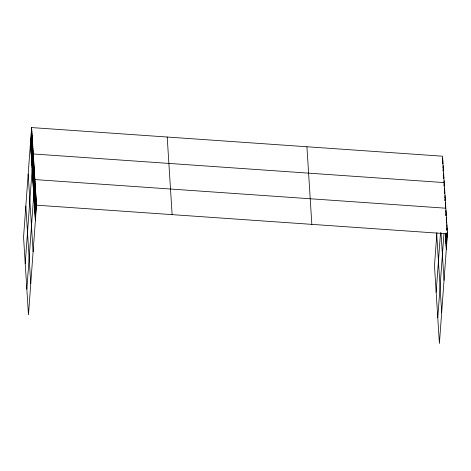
<?xml version="1.0" encoding="UTF-8"?>
<svg xmlns="http://www.w3.org/2000/svg" width="471" height="471" viewBox="0 0 471 471"><rect width="100%" height="100%" fill="white"/><g stroke="black" fill="none" stroke-linecap="round" stroke-linejoin="round"><path stroke-width="0.71" d="M31.598 127.576L23.55 237.184L28.472 314.793L36.52 205.185L31.598 127.576L442.528 156.207L447.45 233.816L439.402 343.424L434.48 265.815L436.917 232.603M30.586 144.897L31.716 129.46M30.703 146.781L31.84 131.344M30.827 148.665L31.957 133.228M30.945 150.549L32.075 135.112M31.062 152.433L32.199 136.996M31.18 154.317L32.316 138.886M31.304 156.201L32.434 140.77M31.422 158.091L32.558 142.654M31.539 159.975L32.676 144.538M31.663 161.859L32.793 146.422M31.781 163.743L32.917 148.306M31.898 165.627L33.035 150.19M32.022 167.511L33.153 152.08M25.222 263.572L33.27 153.964L444.2 182.595L443.941 186.098M32.258 171.226L33.388 155.789M32.369 173.057L33.506 157.62M32.487 174.888L33.624 159.451M32.605 176.713L33.735 161.282M32.717 178.544L33.853 163.107M32.835 180.375L33.971 164.938M32.952 182.2L34.083 166.769M33.07 184.031L34.2 168.6M33.182 185.862L34.318 170.425M33.3 187.694L34.43 172.256M33.417 189.519L34.548 174.087M33.529 191.35L34.666 175.913M33.647 193.181L34.783 177.744M26.847 289.182L34.895 179.575L445.825 208.206M33.877 196.837L35.013 181.406M33.994 198.668L35.131 183.231M34.112 200.499L35.243 185.062M34.23 202.324L35.36 186.893M34.342 204.155L35.478 188.724M34.46 205.986L35.596 190.549M34.577 207.817L35.708 192.38M34.689 209.642L35.825 194.211M34.807 211.473L35.943 196.036M34.925 213.304L36.055 197.867M35.042 215.135L36.173 199.698M35.154 216.96L36.291 201.529M35.272 218.791L36.402 203.354M442.493 160.193L442.646 158.091M442.51 163.484L442.769 159.975M442.734 163.967L442.887 161.859M442.97 167.735L443.129 165.627M442.987 171.02L443.246 167.511M443.264 170.802L443.364 169.401M443.447 175.271L443.605 173.169M443.464 178.562L443.723 175.053M443.741 178.338L443.841 176.937M443.929 182.813L444.082 180.705M436.152 292.203L440.526 232.662M444.212 185.827L444.318 184.42M444.394 190.184L444.547 188.082M444.406 193.416L444.665 189.907M444.677 193.145L444.783 191.738M444.86 197.502L445.013 195.4M444.871 200.734L445.13 197.225M445.142 200.458L445.248 199.056M445.325 204.82L445.478 202.718M445.336 208.052L445.595 204.544M445.607 207.776L445.707 206.375M437.777 317.813L443.929 233.999M445.79 212.138L445.943 210.031M445.802 215.371L446.061 211.862M446.019 215.795L446.172 213.693M446.249 219.457L446.408 217.349M445.389 234.617L445.489 233.21M446.267 222.689L446.52 219.18M445.507 236.442L445.713 233.64M446.484 223.113L446.638 221.011M445.619 238.273L445.984 233.363M445.737 240.104L446.249 233.086M446.767 226.074L446.867 224.667M445.854 241.935L446.473 233.516M446.726 230.007L446.985 226.498M445.966 243.76L446.743 233.239M446.95 230.431L447.103 228.329M446.084 245.591L446.961 233.663M446.202 247.422L447.332 231.985M36.52 205.185L447.45 233.816M445.313 233.398L446.314 249.253M441.015 232.762L444.035 280.327M436.758 234.735L441.68 312.35M306.921 146.758L311.843 224.367M167.205 137.026L172.127 214.635M30.468 143.007L35.39 220.622M28.183 174.087L33.105 251.697M25.834 206.11L30.756 283.719"/></g></svg>
